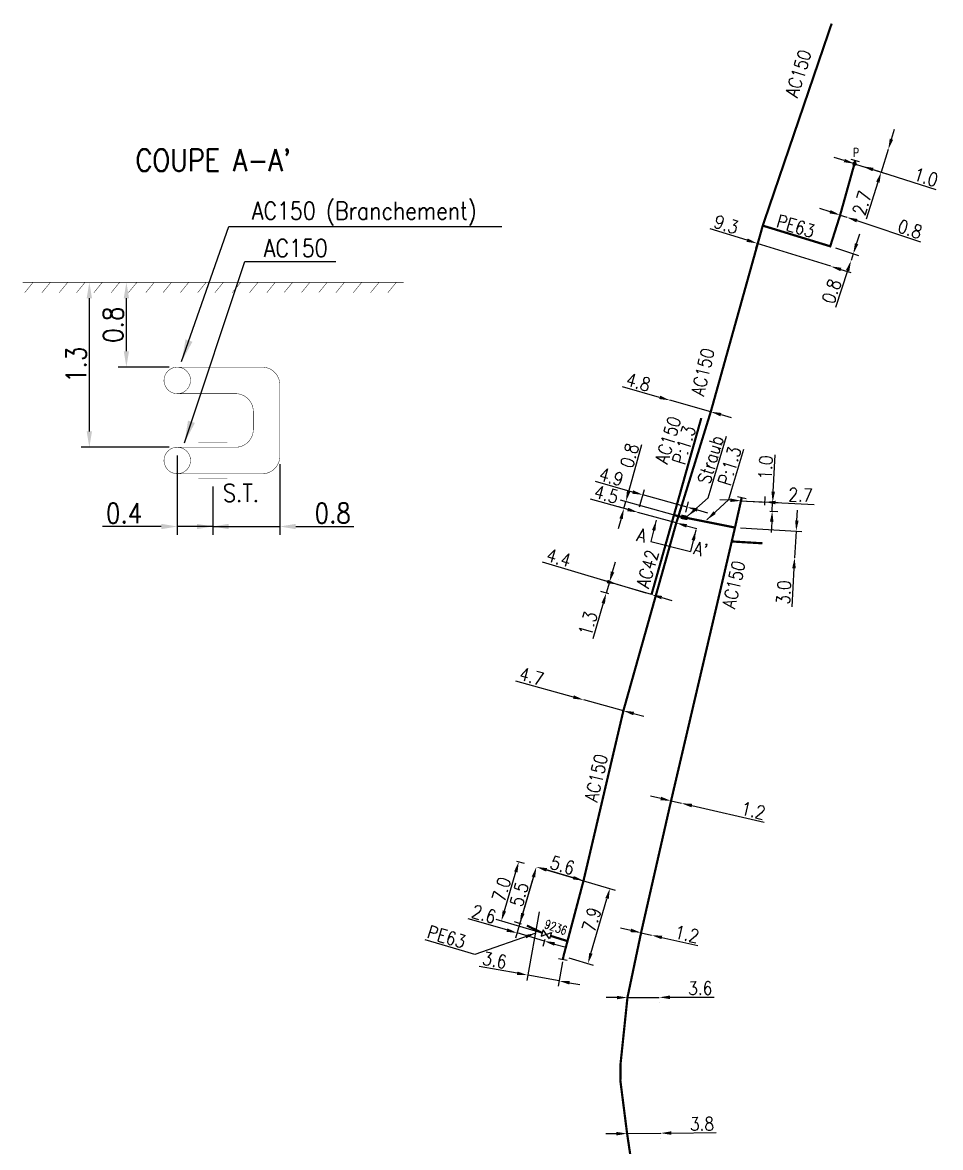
# Model space of a CAD drawing. Header units: millimetres. Extents: x 155997 to 157006, y 121209 to 122008.
# Drawn here: x 156798.6 to 156902.4, y 121872.9 to 122000.1 of the extents above; entities that cross this region are included whole.
import ezdxf
from ezdxf.enums import TextEntityAlignment as Align

# ---------------------------------------------------------------- set-up
doc = ezdxf.new("R2010")
doc.units = ezdxf.units.MM
for name, pattern in [('L_100_AP', [14, 10, -1.5, 1, -1.5]), ('L_100_PE', [14, 10, -1.5, 1, -1.5]), ('L_RAC_AP', [3.5, 2, -1.5])]:
    doc.linetypes.add(name, pattern=pattern)
doc.layers.get('0').update_dxf_attribs({"linetype": 'CONTINUOUS'})
for name, color, linetype in [('L_140', 3, 'CONTINUOUS'), ('L_300', 7, 'CONTINUOUS'), ('L_340', 7, 'CONTINUOUS'), ('L_900', 7, 'CONTINUOUS')]:
    doc.layers.add(name, color=color, linetype=linetype)
doc.layers.add('L_170', color=7, linetype='CONTINUOUS', plot=False)
doc.styles.add('G_ROMANS', font='ROMANS.SHX', dxfattribs={"width": 0.75})
doc.styles.get("Standard").update_dxf_attribs({"font": 'romans.shx', "width": 0.85})
doc.dimstyles.new('RASTER', dxfattribs={"dimtxt": 2, "dimasz": 2, "dimexe": 0.5, "dimexo": 0, "dimgap": 0.1, "dimtad": 0, "dimdec": 1, "dimzin": 0, "dimdsep": 46, "dimtxsty": 'Standard', "dimcen": 0, "dimdle": 1.25, "dimadec": 0, "dimazin": 0, "dimtfac": 0.5, "dimtdec": 1, "dimtmove": 2, "dimatfit": 0, "dimfxl": 0, "dimtvp": 1, "dimtolj": 1, "dimtzin": 0, "dimarcsym": 0})
doc.dimstyles.get("Standard").update_dxf_attribs({"dimtxt": 1.5, "dimasz": 1.2, "dimexe": 0.625, "dimexo": 0.625, "dimgap": 0.25, "dimtad": 1, "dimdec": 1, "dimzin": 0, "dimdsep": 46, "dimtxsty": 'Standard', "dimcen": -0.5, "dimadec": 0, "dimazin": 0, "dimtfac": 1, "dimtdec": 1, "dimtmove": 0, "dimatfit": 3, "dimfxl": 0, "dimtolj": 1, "dimtzin": 0, "dimarcsym": 0})

# ---------------------------------------------------------------- blocks, each defined once
blk = doc.blocks.new('L_340_07')
at = {"color": 0, "linetype": 'Continuous', "const_width": 0.25, "flags": 128}
blk.add_lwpolyline([(0, 0), (0.35, 0)], dxfattribs=at)
at = {"color": 0, "linetype": 'Continuous', "flags": 128}
blk.add_lwpolyline([(0.35, -0.5), (0.35, 0.5)], dxfattribs=at)
at = {"color": 0, "linetype": 'Continuous', "width": 0.75, "flags": 3}
for tag, p in [('DEF_LEG', (0.72, -3.47)), ('DEF_COUP', (0.72, -5.97)), ('DEF_TYPE', (0.72, -8.47))]:
    blk.add_attdef(tag, text='', height=1.2, dxfattribs=at).set_placement(p, align=Align.MIDDLE)
blk = doc.blocks.new('L_300_09')
at = {"color": 0, "linetype": 'Continuous', "flags": 128}
blk.add_lwpolyline([(0.5, -0.38), (-0.5, 0.38), (-0.5, -0.38), (0.5, 0.38), (0.5, -0.38)], dxfattribs=at)
at = {"color": 0, "linetype": 'Continuous', "width": 0.75}
blk.add_attdef('NUM', text='', height=1, dxfattribs=at).set_placement((0, 1.69), align=Align.MIDDLE_CENTER)
at = {"color": 0, "linetype": 'Continuous', "width": 0.75, "flags": 3}
for tag, p in [('DEF_LEG', (0, -5)), ('DEF_COUP', (0, -7.5)), ('DEF_TYPE', (0, -10))]:
    blk.add_attdef(tag, text='', height=1.2, dxfattribs=at).set_placement(p, align=Align.MIDDLE)
blk = doc.blocks.new('L_300_12')
at = {"color": 0, "linetype": 'Continuous', "const_width": 0.248, "flags": 128}
blk.add_lwpolyline([(-0.13, 0, 1), (0.13, 0, 1)], format="xyb", close=True, dxfattribs=at)
at = {"linetype": 'Continuous', "style": 'G_ROMANS', "width": 0.75}
blk.add_attdef('P', text='', height=1, dxfattribs=at).set_placement((0, 1.33), align=Align.MIDDLE_CENTER)
at = {"color": 0, "linetype": 'Continuous', "width": 0.75, "flags": 3}
for tag, p in [('DEF_LEG', (0, -5)), ('DEF_COUP', (0, -7.5)), ('DEF_TYPE', (0, -10))]:
    blk.add_attdef(tag, text='', height=1.2, dxfattribs=at).set_placement(p, align=Align.MIDDLE)
blk = doc.blocks.new('*D337')
at = {"layer": 'L_140', "color": 0, "linetype": 'Continuous', "lineweight": -2, "transparency": 16777216}
for p, q in [((156865.82, 121889.88), (156864.62, 121889.87)), ((156867.02, 121889.88), (156870.62, 121889.9)), ((156867.03, 121889.26), (156867.03, 121889.26)), ((156870.63, 121889.28), (156870.63, 121889.28)), ((156871.82, 121889.91), (156876.84, 121889.94))]:
    blk.add_line(p, q, dxfattribs=at)
at = {"layer": 'L_140', "color": 0, "linetype": 'Continuous', "transparency": 16777216}
for points in [[(156865.82, 121890.08), (156865.82, 121889.68), (156867.02, 121889.88)], [(156871.82, 121890.11), (156871.82, 121889.71), (156870.62, 121889.9)]]:
    blk.add_solid(points, dxfattribs=at)
at = {"layer": 'L_140', "color": 0, "linetype": 'Continuous', "transparency": 16777216, "insert": (156875.25, 121890.93), "char_height": 1.5, "attachment_point": 5, "rotation": 0.3122}
blk.add_mtext('\\A1;3.6', dxfattribs=at)
blk = doc.blocks.new('*D338')
at = {"layer": 'L_140', "color": 0, "linetype": 'Continuous', "lineweight": -2, "transparency": 16777216}
for p, q in [((156867.39, 121897.47), (156866.22, 121897.74)), ((156868.56, 121897.21), (156869.73, 121896.94)), ((156870.9, 121896.68), (156874.99, 121895.75))]:
    blk.add_line(p, q, dxfattribs=at)
at = {"layer": 'L_140', "color": 0, "linetype": 'Continuous', "transparency": 16777216}
for points in [[(156867.44, 121897.67), (156867.35, 121897.28), (156868.56, 121897.21)], [(156870.95, 121896.87), (156870.86, 121896.48), (156869.73, 121896.94)]]:
    blk.add_solid(points, dxfattribs=at)
at = {"layer": 'L_140', "color": 0, "linetype": 'Continuous', "transparency": 16777216, "insert": (156873.75, 121897.06), "char_height": 1.5, "attachment_point": 5, "rotation": 347.2484}
blk.add_mtext('\\A1;1.2', dxfattribs=at)
blk = doc.blocks.new('*D339')
at = {"layer": 'L_140', "color": 0, "linetype": 'Continuous', "lineweight": -2, "transparency": 16777216}
for p, q in [((156870.78, 121912.39), (156869.61, 121912.66)), ((156871.95, 121912.12), (156873.12, 121911.85)), ((156874.29, 121911.58), (156882.48, 121909.71))]:
    blk.add_line(p, q, dxfattribs=at)
at = {"layer": 'L_140', "color": 0, "linetype": 'Continuous', "transparency": 16777216}
for points in [[(156870.83, 121912.58), (156870.74, 121912.19), (156871.95, 121912.12)], [(156874.34, 121911.78), (156874.25, 121911.39), (156873.12, 121911.85)]]:
    blk.add_solid(points, dxfattribs=at)
at = {"layer": 'L_140', "color": 0, "linetype": 'Continuous', "transparency": 16777216, "insert": (156881.24, 121911.02), "char_height": 1.5, "attachment_point": 5, "rotation": 347.0849}
blk.add_mtext('\\A1;1.2', dxfattribs=at)
blk = doc.blocks.new('*D340')
at = {"layer": 'L_340', "color": 0, "linetype": 'Continuous', "lineweight": -2, "transparency": 16777216}
for p, q in [((156883.5, 121947.07), (156883.71, 121951.25)), ((156880.49, 121946.02), (156884.07, 121945.84)), ((156883.13, 121944.88), (156884.02, 121944.84)), ((156883.39, 121944.87), (156883.44, 121945.87)), ((156883.33, 121943.67), (156883.27, 121942.47))]:
    blk.add_line(p, q, dxfattribs=at)
at = {"layer": 'L_340', "color": 0, "linetype": 'Continuous', "transparency": 16777216}
for points in [[(156883.3, 121947.08), (156883.7, 121947.06), (156883.44, 121945.87)], [(156883.13, 121943.68), (156883.53, 121943.66), (156883.39, 121944.87)]]:
    blk.add_solid(points, dxfattribs=at)
at = {"layer": 'L_340', "color": 0, "linetype": 'Continuous', "transparency": 16777216, "insert": (156882.64, 121949.81), "char_height": 1.5, "attachment_point": 5, "rotation": 87.1469}
blk.add_mtext('\\A1;1.0', dxfattribs=at)
blk = doc.blocks.new('*D342')
at = {"layer": 'L_170', "color": 0, "linetype": 'Continuous', "lineweight": -2, "transparency": 16777216}
for p, q in [((156865.33, 121938), (156865.68, 121939.15)), ((156864.9, 121935.52), (156864.02, 121935.78)), ((156869.14, 121935.62), (156864.39, 121937.03)), ((156864.99, 121936.85), (156864.62, 121935.61)), ((156864.28, 121934.46), (156863.09, 121930.44))]:
    blk.add_line(p, q, dxfattribs=at)
at = {"layer": 'L_170', "color": 0, "linetype": 'Continuous', "transparency": 16777216}
for points in [[(156865.14, 121938.06), (156865.53, 121937.95), (156864.99, 121936.85)], [(156864.09, 121934.51), (156864.47, 121934.4), (156864.62, 121935.61)]]:
    blk.add_solid(points, dxfattribs=at)
at = {"layer": 'L_170', "color": 0, "linetype": 'Continuous', "transparency": 16777216, "insert": (156862.55, 121932.16), "char_height": 1.5, "attachment_point": 5, "rotation": 73.4543}
blk.add_mtext('\\A1;1.3', dxfattribs=at)
blk = doc.blocks.new('*D341')
at = {"layer": 'L_140', "color": 0, "linetype": 'Continuous', "lineweight": -2, "transparency": 16777216}
for p, q in [((156867.16, 121947.11), (156868.63, 121952.42)), ((156872.18, 121944.47), (156866.23, 121946.12)), ((156866.62, 121945.18), (156866.84, 121945.96)), ((156867.61, 121944.91), (156866.02, 121945.35)), ((156866.3, 121944.03), (156865.98, 121942.87))]:
    blk.add_line(p, q, dxfattribs=at)
at = {"layer": 'L_140', "color": 0, "linetype": 'Continuous', "transparency": 16777216}
for points in [[(156866.96, 121947.16), (156867.35, 121947.06), (156866.84, 121945.96)], [(156866.11, 121944.08), (156866.49, 121943.97), (156866.62, 121945.18)]]:
    blk.add_solid(points, dxfattribs=at)
at = {"layer": 'L_140', "color": 0, "linetype": 'Continuous', "transparency": 16777216, "insert": (156867.25, 121951.16), "char_height": 1.5, "attachment_point": 5, "rotation": 74.4645}
blk.add_mtext('\\A1;0.8', dxfattribs=at)
blk = doc.blocks.new('*D343')
at = {"layer": 'L_170', "color": 0, "linetype": 'Continuous', "lineweight": -2, "transparency": 16777216}
for p, q in [((156864.72, 121936.93), (156857.41, 121939.11)), ((156866.05, 121937.19), (156866.05, 121937.19)), ((156869.74, 121935.44), (156865.87, 121936.59)), ((156869.92, 121936.04), (156869.92, 121936.04)), ((156870.89, 121935.1), (156872.04, 121934.76))]:
    blk.add_line(p, q, dxfattribs=at)
at = {"layer": 'L_170', "color": 0, "linetype": 'Continuous', "transparency": 16777216}
for points in [[(156864.78, 121937.12), (156864.67, 121936.74), (156865.87, 121936.59)], [(156870.95, 121935.29), (156870.83, 121934.91), (156869.74, 121935.44)]]:
    blk.add_solid(points, dxfattribs=at)
at = {"layer": 'L_170', "color": 0, "linetype": 'Continuous', "transparency": 16777216, "insert": (156859.24, 121939.6), "char_height": 1.5, "attachment_point": 5, "rotation": 343.4543}
blk.add_mtext('\\A1;4.4', dxfattribs=at)
blk = doc.blocks.new('*D344')
at = {"layer": 'L_140', "color": 0, "linetype": 'Continuous', "lineweight": -2, "transparency": 16777216}
for p, q in [((156867.05, 121945.06), (156862.84, 121946.24)), ((156872.54, 121943.54), (156868.21, 121944.74)), ((156873.7, 121943.22), (156874.86, 121942.9))]:
    blk.add_line(p, q, dxfattribs=at)
at = {"layer": 'L_140', "color": 0, "linetype": 'Continuous', "transparency": 16777216}
for points in [[(156867.11, 121945.26), (156867, 121944.87), (156868.21, 121944.74)], [(156873.75, 121943.41), (156873.65, 121943.02), (156872.54, 121943.54)]]:
    blk.add_solid(points, dxfattribs=at)
at = {"layer": 'L_140', "color": 0, "linetype": 'Continuous', "transparency": 16777216, "insert": (156864.64, 121946.77), "char_height": 1.5, "attachment_point": 5, "rotation": 344.4645}
blk.add_mtext('\\A1;4.5', dxfattribs=at)
blk = doc.blocks.new('*D345')
at = {"layer": 'L_140', "color": 0, "linetype": 'Continuous', "lineweight": -2, "transparency": 16777216}
for p, q in [((156870.66, 121957.74), (156866.46, 121958.92)), ((156876.44, 121956.11), (156871.82, 121957.41)), ((156877.6, 121955.79), (156878.75, 121955.46))]:
    blk.add_line(p, q, dxfattribs=at)
at = {"layer": 'L_140', "color": 0, "linetype": 'Continuous', "transparency": 16777216}
for points in [[(156870.72, 121957.93), (156870.61, 121957.55), (156871.82, 121957.41)], [(156877.65, 121955.98), (156877.54, 121955.6), (156876.44, 121956.11)]]:
    blk.add_solid(points, dxfattribs=at)
at = {"layer": 'L_140', "color": 0, "linetype": 'Continuous', "transparency": 16777216, "insert": (156868.25, 121959.46), "char_height": 1.5, "attachment_point": 5, "rotation": 344.2962}
blk.add_mtext('\\A1;4.8', dxfattribs=at)
blk = doc.blocks.new('*D346')
at = {"layer": 'L_140', "color": 0, "linetype": 'Continuous', "lineweight": -2, "transparency": 16777216}
for p, q in [((156860.91, 121923.86), (156854.38, 121925.65)), ((156866.56, 121922.31), (156862.07, 121923.54)), ((156867.71, 121922), (156868.87, 121921.68))]:
    blk.add_line(p, q, dxfattribs=at)
at = {"layer": 'L_140', "color": 0, "linetype": 'Continuous', "transparency": 16777216}
for points in [[(156860.97, 121924.05), (156860.86, 121923.67), (156862.07, 121923.54)], [(156867.77, 121922.19), (156867.66, 121921.8), (156866.56, 121922.31)]]:
    blk.add_solid(points, dxfattribs=at)
at = {"layer": 'L_140', "color": 0, "linetype": 'Continuous', "transparency": 16777216, "insert": (156856.17, 121926.19), "char_height": 1.5, "attachment_point": 5, "rotation": 344.6821}
blk.add_mtext('\\A1;4.7', dxfattribs=at)
blk = doc.blocks.new('*D347')
at = {"layer": 'L_140', "color": 0, "linetype": 'Continuous', "lineweight": -2, "transparency": 16777216}
blk.add_line((156860.9, 121903.43), (156857.88, 121904.32), dxfattribs=at)
at = {"layer": 'L_140', "color": 0, "linetype": 'Continuous', "transparency": 16777216}
for points in [[(156857.93, 121904.51), (156857.82, 121904.12), (156856.73, 121904.65)], [(156860.96, 121903.62), (156860.84, 121903.24), (156862.05, 121903.09)]]:
    blk.add_solid(points, dxfattribs=at)
at = {"layer": 'L_140', "color": 0, "linetype": 'Continuous', "transparency": 16777216, "insert": (156859.67, 121904.83), "char_height": 1.5, "attachment_point": 5, "rotation": 343.6624}
blk.add_mtext('\\A1;5.6', dxfattribs=at)
blk = doc.blocks.new('*D349')
at = {"layer": 'L_300', "color": 0, "linetype": 'Continuous', "lineweight": -2, "transparency": 16777216}
for p, q in [((156854.48, 121905.31), (156855.33, 121905.06)), ((156853.1, 121899.67), (156854.39, 121904.09)), ((156857.25, 121897.2), (156852.16, 121898.7))]:
    blk.add_line(p, q, dxfattribs=at)
at = {"layer": 'L_300', "color": 0, "linetype": 'Continuous', "transparency": 16777216}
for points in [[(156854.2, 121904.14), (156854.59, 121904.03), (156854.73, 121905.24)], [(156852.91, 121899.73), (156853.29, 121899.61), (156852.76, 121898.52)]]:
    blk.add_solid(points, dxfattribs=at)
at = {"layer": 'L_300', "color": 0, "linetype": 'Continuous', "transparency": 16777216, "insert": (156852.78, 121902.12), "char_height": 1.5, "attachment_point": 5, "rotation": 73.6624}
blk.add_mtext('\\A1;7.0', dxfattribs=at)
blk = doc.blocks.new('*D348')
at = {"layer": 'L_300', "color": 0, "linetype": 'Continuous', "lineweight": -2, "transparency": 16777216}
for p, q in [((156856.55, 121904.05), (156854.36, 121896.58)), ((156853.38, 121897.52), (156848.99, 121898.8)), ((156857.63, 121896.27), (156854.53, 121897.18)), ((156857.68, 121896.43), (156857.45, 121895.67)), ((156858.78, 121895.93), (156859.93, 121895.6))]:
    blk.add_line(p, q, dxfattribs=at)
at = {"layer": 'L_300', "color": 0, "linetype": 'Continuous', "transparency": 16777216}
for points in [[(156853.44, 121897.71), (156853.33, 121897.32), (156854.53, 121897.18)], [(156858.84, 121896.13), (156858.72, 121895.74), (156857.63, 121896.27)]]:
    blk.add_solid(points, dxfattribs=at)
at = {"layer": 'L_300', "color": 0, "linetype": 'Continuous', "transparency": 16777216, "insert": (156850.8, 121899.32), "char_height": 1.5, "attachment_point": 5, "rotation": 343.6624}
blk.add_mtext('\\A1;2.6', dxfattribs=at)
blk = doc.blocks.new('*D350')
at = {"layer": 'L_140', "color": 0, "linetype": 'Continuous', "lineweight": -2, "transparency": 16777216}
for p, q in [((156855.19, 121899.4), (156856.39, 121903.5)), ((156855.05, 121898.19), (156854.25, 121898.43))]:
    blk.add_line(p, q, dxfattribs=at)
at = {"layer": 'L_140', "color": 0, "linetype": 'Continuous', "transparency": 16777216}
for points in [[(156856.2, 121903.56), (156856.58, 121903.45), (156856.72, 121904.65)], [(156854.99, 121899.46), (156855.38, 121899.34), (156854.85, 121898.25)]]:
    blk.add_solid(points, dxfattribs=at)
at = {"layer": 'L_140', "color": 0, "linetype": 'Continuous', "transparency": 16777216, "insert": (156854.77, 121901.55), "char_height": 1.5, "attachment_point": 5, "rotation": 73.6624}
blk.add_mtext('\\A1;5.5', dxfattribs=at)
blk = doc.blocks.new('*D351')
at = {"layer": 'L_340', "color": 0, "linetype": 'Continuous', "lineweight": -2, "transparency": 16777216}
for p, q in [((156857.32, 121904.48), (156865.64, 121902.04)), ((156862.89, 121894.88), (156864.7, 121901.06)), ((156860.38, 121894.37), (156863.15, 121893.55))]:
    blk.add_line(p, q, dxfattribs=at)
at = {"layer": 'L_340', "color": 0, "linetype": 'Continuous', "transparency": 16777216}
for points in [[(156864.51, 121901.12), (156864.9, 121901.01), (156865.04, 121902.22)], [(156862.7, 121894.94), (156863.08, 121894.82), (156862.55, 121893.73)]]:
    blk.add_solid(points, dxfattribs=at)
at = {"layer": 'L_340', "color": 0, "linetype": 'Continuous', "transparency": 16777216, "insert": (156862.97, 121898.7), "char_height": 1.5, "attachment_point": 5, "rotation": 73.6624}
blk.add_mtext('\\A1;7.9', dxfattribs=at)
blk = doc.blocks.new('*D352')
at = {"layer": 'L_140', "color": 0, "linetype": 'Continuous', "lineweight": -2, "transparency": 16777216}
for p, q in [((156892.93, 121975.1), (156893.31, 121976.24)), ((156890.55, 121974.63), (156893.14, 121973.77)), ((156892.55, 121973.96), (156892.3, 121973.2)), ((156891.92, 121972.06), (156890.54, 121967.92))]:
    blk.add_line(p, q, dxfattribs=at)
at = {"layer": 'L_140', "color": 0, "linetype": 'Continuous', "transparency": 16777216}
for points in [[(156892.74, 121975.16), (156893.12, 121975.04), (156892.55, 121973.96)], [(156891.73, 121972.13), (156892.11, 121972), (156892.3, 121973.2)]]:
    blk.add_solid(points, dxfattribs=at)
at = {"layer": 'L_140', "color": 0, "linetype": 'Continuous', "transparency": 16777216, "insert": (156890.09, 121969.74), "char_height": 1.5, "attachment_point": 5, "rotation": 71.6347}
blk.add_mtext('\\A1;0.8', dxfattribs=at)
blk = doc.blocks.new('*D354')
at = {"layer": 'L_340', "color": 0, "linetype": 'Continuous', "lineweight": -2, "transparency": 16777216}
for p, q in [((156896.87, 121986.93), (156897.23, 121988.07)), ((156896.51, 121985.78), (156895.7, 121983.21)), ((156893.28, 121983.97), (156896.3, 121983.02)), ((156895.34, 121982.07), (156894.03, 121977.89))]:
    blk.add_line(p, q, dxfattribs=at)
at = {"layer": 'L_340', "color": 0, "linetype": 'Continuous', "transparency": 16777216}
for points in [[(156896.68, 121986.99), (156897.06, 121986.87), (156896.51, 121985.78)], [(156895.15, 121982.13), (156895.53, 121982.01), (156895.7, 121983.21)]]:
    blk.add_solid(points, dxfattribs=at)
at = {"layer": 'L_340', "color": 0, "linetype": 'Continuous', "transparency": 16777216, "insert": (156893.55, 121979.71), "char_height": 1.5, "attachment_point": 5, "rotation": 72.5293}
blk.add_mtext('\\A1;2.7', dxfattribs=at)
blk = doc.blocks.new('*D353')
at = {"layer": 'L_140', "color": 0, "linetype": 'Continuous', "lineweight": -2, "transparency": 16777216}
for p, q in [((156889.93, 121978.73), (156888.79, 121979.11)), ((156891.07, 121978.35), (156891.83, 121978.1)), ((156892.96, 121977.72), (156900.16, 121975.31))]:
    blk.add_line(p, q, dxfattribs=at)
at = {"layer": 'L_140', "color": 0, "linetype": 'Continuous', "transparency": 16777216}
for points in [[(156889.99, 121978.92), (156889.87, 121978.54), (156891.07, 121978.35)], [(156893.03, 121977.91), (156892.9, 121977.53), (156891.83, 121978.1)]]:
    blk.add_solid(points, dxfattribs=at)
at = {"layer": 'L_140', "color": 0, "linetype": 'Continuous', "transparency": 16777216, "insert": (156898.97, 121976.76), "char_height": 1.5, "attachment_point": 5, "rotation": 341.5239}
blk.add_mtext('\\A1;0.8', dxfattribs=at)
blk = doc.blocks.new('*D355')
at = {"layer": 'L_340', "color": 0, "linetype": 'Continuous', "lineweight": -2, "transparency": 16777216}
for p, q in [((156891.54, 121984.52), (156890.4, 121984.88)), ((156892.69, 121984.16), (156893.64, 121983.86)), ((156894.79, 121983.5), (156901.89, 121981.25))]:
    blk.add_line(p, q, dxfattribs=at)
at = {"layer": 'L_340', "color": 0, "linetype": 'Continuous', "transparency": 16777216}
for points in [[(156891.6, 121984.71), (156891.48, 121984.33), (156892.69, 121984.16)], [(156894.85, 121983.69), (156894.72, 121983.31), (156893.64, 121983.86)]]:
    blk.add_solid(points, dxfattribs=at)
at = {"layer": 'L_340', "color": 0, "linetype": 'Continuous', "transparency": 16777216, "insert": (156900.77, 121982.65), "char_height": 1.5, "attachment_point": 5, "rotation": 342.4469}
blk.add_mtext('\\A1;1.0', dxfattribs=at)
blk = doc.blocks.new('*D937')
at = {"layer": 'L_140', "color": 0, "linetype": 'Continuous', "lineweight": -2, "transparency": 16777216}
for p, q in [((156886.17, 121943.81), (156886.25, 121945)), ((156879.8, 121942.98), (156886.73, 121942.57)), ((156886.1, 121942.61), (156885.92, 121939.61)), ((156885.85, 121938.42), (156885.59, 121934.05))]:
    blk.add_line(p, q, dxfattribs=at)
at = {"layer": 'L_140', "color": 0, "linetype": 'Continuous', "transparency": 16777216}
for points in [[(156885.98, 121943.82), (156886.37, 121943.79), (156886.1, 121942.61)], [(156885.65, 121938.43), (156886.05, 121938.4), (156885.92, 121939.61)]]:
    blk.add_solid(points, dxfattribs=at)
at = {"layer": 'L_140', "color": 0, "linetype": 'Continuous', "transparency": 16777216, "insert": (156884.69, 121935.69), "char_height": 1.5, "attachment_point": 5, "rotation": 86.5813}
blk.add_mtext('\\A1;3.0', dxfattribs=at)
blk = doc.blocks.new('L_340_02')
at = {"color": 0, "linetype": 'Continuous'}
blk.add_solid([(-0.75, 0.25), (0.75, 0.25), (-0.75, -0.25), (0.75, -0.25)], dxfattribs=at)
at = {"color": 0, "linetype": 'Continuous', "width": 0.75, "flags": 3}
for tag, p in [('DEF_LEG', (0, -4.75)), ('DEF_TYPE', (0, -6.75))]:
    blk.add_attdef(tag, text='', height=1.2, dxfattribs=at).set_placement(p, align=Align.MIDDLE)
blk = doc.blocks.new('*D974')
at = {"layer": 'L_140', "color": 0, "linetype": 'Continuous', "lineweight": -2, "transparency": 16777216}
for p, q in [((156928.25, 121936.84), (156928.25, 121942.83)), ((156933.07, 121935.04), (156927.31, 121935.04))]:
    blk.add_line(p, q, dxfattribs=at)
at = {"layer": 'L_140', "color": 0, "linetype": 'Continuous', "transparency": 16777216}
for points in [[(156927.95, 121942.83), (156928.55, 121942.83), (156928.25, 121944.63)], [(156927.95, 121936.84), (156928.55, 121936.84), (156928.25, 121935.04)]]:
    blk.add_solid(points, dxfattribs=at)
at = {"layer": 'L_140', "color": 0, "linetype": 'Continuous', "transparency": 16777216, "insert": (156926.75, 121939.83), "char_height": 2.25, "attachment_point": 5, "rotation": 90}
blk.add_mtext('\\A1;0.8', dxfattribs=at)
blk = doc.blocks.new('*D975')
at = {"layer": 'L_140', "color": 0, "linetype": 'Continuous', "lineweight": -2, "transparency": 16777216}
for p, q in [((156924.06, 121927.78), (156924.06, 121942.83)), ((156933.07, 121925.98), (156923.12, 121925.98))]:
    blk.add_line(p, q, dxfattribs=at)
at = {"layer": 'L_140', "color": 0, "linetype": 'Continuous', "transparency": 16777216}
for points in [[(156923.76, 121942.83), (156924.36, 121942.83), (156924.06, 121944.63)], [(156923.76, 121927.78), (156924.36, 121927.78), (156924.06, 121925.98)]]:
    blk.add_solid(points, dxfattribs=at)
at = {"layer": 'L_140', "color": 0, "linetype": 'Continuous', "transparency": 16777216, "insert": (156922.56, 121935.31), "char_height": 2.25, "attachment_point": 5, "rotation": 90}
blk.add_mtext('\\A1;1.3', dxfattribs=at)
blk = doc.blocks.new('*D976')
at = {"layer": 'L_140', "color": 0, "linetype": 'Continuous', "lineweight": -2, "transparency": 16777216}
for p, q in [((156934, 121925.05), (156934, 121916.08)), ((156938.02, 121921.55), (156938.02, 121916.08)), ((156932.2, 121917.02), (156925.56, 121917.02)), ((156938.02, 121917.02), (156934, 121917.02)), ((156939.82, 121917.02), (156941.62, 121917.02))]:
    blk.add_line(p, q, dxfattribs=at)
at = {"layer": 'L_140', "color": 0, "linetype": 'Continuous', "transparency": 16777216}
for points in [[(156932.2, 121917.32), (156932.2, 121916.72), (156934, 121917.02)], [(156939.82, 121917.32), (156939.82, 121916.72), (156938.02, 121917.02)]]:
    blk.add_solid(points, dxfattribs=at)
at = {"layer": 'L_140', "color": 0, "linetype": 'Continuous', "transparency": 16777216, "insert": (156927.98, 121918.52), "char_height": 2.25, "attachment_point": 5}
blk.add_mtext('\\A1;0.4', dxfattribs=at)
blk = doc.blocks.new('*D977')
at = {"layer": 'L_140', "color": 0, "linetype": 'Continuous', "lineweight": -2, "transparency": 16777216}
for p, q in [((156945.6, 121924.05), (156945.6, 121916.08)), ((156938.02, 121921.55), (156938.02, 121916.08)), ((156936.22, 121917.02), (156934.42, 121917.02)), ((156938.02, 121917.02), (156945.6, 121917.02)), ((156947.4, 121917.02), (156953.96, 121917.02))]:
    blk.add_line(p, q, dxfattribs=at)
at = {"layer": 'L_140', "color": 0, "linetype": 'Continuous', "transparency": 16777216}
for points in [[(156936.22, 121917.32), (156936.22, 121916.72), (156938.02, 121917.02)], [(156947.4, 121917.32), (156947.4, 121916.72), (156945.6, 121917.02)]]:
    blk.add_solid(points, dxfattribs=at)
at = {"layer": 'L_140', "color": 0, "linetype": 'Continuous', "transparency": 16777216, "insert": (156951.58, 121918.52), "char_height": 2.25, "attachment_point": 5}
blk.add_mtext('\\A1;0.8', dxfattribs=at)
blk = doc.blocks.new('*D939')
at = {"layer": 'L_140', "color": 0, "linetype": 'Continuous', "lineweight": -2, "transparency": 16777216}
for p, q in [((156880.55, 121975.51), (156876.37, 121976.81)), ((156882.13, 121976.56), (156881.51, 121974.56)), ((156890, 121972.56), (156881.69, 121975.15)), ((156891.15, 121972.2), (156892.29, 121971.85))]:
    blk.add_line(p, q, dxfattribs=at)
at = {"layer": 'L_140', "color": 0, "linetype": 'Continuous', "transparency": 16777216}
for points in [[(156880.61, 121975.7), (156880.49, 121975.32), (156881.69, 121975.15)], [(156891.21, 121972.39), (156891.09, 121972.01), (156890, 121972.56)]]:
    blk.add_solid(points, dxfattribs=at)
at = {"layer": 'L_140', "color": 0, "linetype": 'Continuous', "transparency": 16777216, "insert": (156878.19, 121977.29), "char_height": 1.5, "attachment_point": 5, "rotation": 342.6755}
blk.add_mtext('\\A1;9.3', dxfattribs=at)
blk = doc.blocks.new('*D940')
at = {"layer": 'L_340', "color": 0, "linetype": 'Continuous', "lineweight": -2, "transparency": 16777216}
for p, q in [((156878.66, 121946.11), (156877.47, 121946.17)), ((156879.86, 121946.05), (156882.56, 121945.91)), ((156882.54, 121945.54), (156882.59, 121946.54)), ((156883.76, 121945.85), (156888.12, 121945.64))]:
    blk.add_line(p, q, dxfattribs=at)
at = {"layer": 'L_340', "color": 0, "linetype": 'Continuous', "transparency": 16777216}
for points in [[(156878.67, 121946.31), (156878.65, 121945.91), (156879.86, 121946.05)], [(156883.77, 121946.05), (156883.75, 121945.65), (156882.56, 121945.91)]]:
    blk.add_solid(points, dxfattribs=at)
at = {"layer": 'L_340', "color": 0, "linetype": 'Continuous', "transparency": 16777216, "insert": (156886.59, 121946.71), "char_height": 1.5, "attachment_point": 5, "rotation": 357.1469}
blk.add_mtext('\\A1;2.7', dxfattribs=at)
blk = doc.blocks.new('*D941')
at = {"layer": 'L_340', "color": 0, "linetype": 'Continuous', "lineweight": -2, "transparency": 16777216}
for p, q in [((156867.6, 121947.04), (156863.42, 121948.21)), ((156868.38, 121945.35), (156868.93, 121947.33)), ((156873.77, 121945.33), (156868.76, 121946.72)), ((156873.61, 121944.77), (156873.94, 121945.93)), ((156874.93, 121945.01), (156876.08, 121944.69))]:
    blk.add_line(p, q, dxfattribs=at)
at = {"layer": 'L_340', "color": 0, "linetype": 'Continuous', "transparency": 16777216}
for points in [[(156867.66, 121947.24), (156867.55, 121946.85), (156868.76, 121946.72)], [(156874.98, 121945.2), (156874.87, 121944.82), (156873.77, 121945.33)]]:
    blk.add_solid(points, dxfattribs=at)
at = {"layer": 'L_340', "color": 0, "linetype": 'Continuous', "transparency": 16777216, "insert": (156865.19, 121948.75), "char_height": 1.5, "attachment_point": 5, "rotation": 344.4645}
blk.add_mtext('\\A1;4.9', dxfattribs=at)
blk = doc.blocks.new('*D942')
at = {"layer": 'L_140', "color": 0, "linetype": 'Continuous', "lineweight": -2, "transparency": 16777216}
for p, q in [((156865.78, 121874.49), (156864.58, 121874.48)), ((156866.98, 121874.5), (156870.78, 121874.55)), ((156866.99, 121873.88), (156866.99, 121873.88)), ((156870.79, 121873.92), (156870.79, 121873.92)), ((156871.98, 121874.56), (156877.05, 121874.62))]:
    blk.add_line(p, q, dxfattribs=at)
at = {"layer": 'L_140', "color": 0, "linetype": 'Continuous', "transparency": 16777216}
for points in [[(156871.98, 121874.76), (156871.98, 121874.36), (156870.78, 121874.55)], [(156865.78, 121874.69), (156865.78, 121874.29), (156866.98, 121874.5)]]:
    blk.add_solid(points, dxfattribs=at)
at = {"layer": 'L_140', "color": 0, "linetype": 'Continuous', "transparency": 16777216, "insert": (156875.45, 121875.6), "char_height": 1.5, "attachment_point": 5, "rotation": 0.6649}
blk.add_mtext('\\A1;3.8', dxfattribs=at)
blk = doc.blocks.new('*D947')
at = {"layer": 'L_340', "color": 0, "linetype": 'Continuous', "lineweight": -2, "transparency": 16777216}
for p, q in [((156857.03, 121899.56), (156855.63, 121891.8)), ((156859.67, 121893.93), (156859.17, 121891.16)), ((156854.56, 121892.63), (156850.26, 121893.4)), ((156859.28, 121891.77), (156855.74, 121892.41)), ((156860.46, 121891.56), (156861.65, 121891.35))]:
    blk.add_line(p, q, dxfattribs=at)
at = {"layer": 'L_340', "color": 0, "linetype": 'Continuous', "transparency": 16777216}
for points in [[(156854.6, 121892.82), (156854.52, 121892.43), (156855.74, 121892.41)], [(156860.5, 121891.76), (156860.43, 121891.36), (156859.28, 121891.77)]]:
    blk.add_solid(points, dxfattribs=at)
at = {"layer": 'L_340', "color": 0, "linetype": 'Continuous', "transparency": 16777216, "insert": (156852, 121894.11), "char_height": 1.5, "attachment_point": 5, "rotation": 349.7695}
blk.add_mtext('\\A1;3.6', dxfattribs=at)
blk = doc.blocks.new("coupe a-a'")
at = {"layer": 'L_140', "ltscale": 0.05, "const_width": 0.05, "flags": 128}
for points in [[(156934, 121932.04), (156934.28, 121932.06), (156934.56, 121932.14), (156934.76, 121932.24), (156934.93, 121932.36), (156935.02, 121932.44), (156935.18, 121932.61), (156935.33, 121932.83), (156935.44, 121933.11), (156935.5, 121933.39), (156935.5, 121933.54), (156935.48, 121933.82), (156935.45, 121933.95), (156935.36, 121934.18), (156935.23, 121934.4), (156935.02, 121934.64), (156934.77, 121934.83), (156934.56, 121934.93), (156934.42, 121934.98), (156934.2, 121935.02), (156934, 121935.04), (156933.8, 121935.02), (156933.59, 121934.98), (156933.45, 121934.93), (156933.24, 121934.83), (156932.99, 121934.64), (156932.78, 121934.4), (156932.65, 121934.18), (156932.56, 121933.95), (156932.53, 121933.82), (156932.5, 121933.54), (156932.51, 121933.39), (156932.57, 121933.11), (156932.68, 121932.83), (156932.83, 121932.61), (156932.98, 121932.44), (156933.08, 121932.36), (156933.24, 121932.24), (156933.45, 121932.14), (156933.73, 121932.06)], [(156934, 121922.98), (156934.28, 121923.01), (156934.56, 121923.09), (156934.76, 121923.19), (156934.93, 121923.31), (156935.02, 121923.38), (156935.18, 121923.55), (156935.33, 121923.78), (156935.44, 121924.06), (156935.5, 121924.33), (156935.5, 121924.48), (156935.48, 121924.77), (156935.45, 121924.89), (156935.36, 121925.13), (156935.23, 121925.35), (156935.02, 121925.59), (156934.77, 121925.78), (156934.56, 121925.88), (156934.42, 121925.92), (156934.2, 121925.97), (156934, 121925.98), (156933.8, 121925.97), (156933.59, 121925.92), (156933.45, 121925.88), (156933.24, 121925.78), (156932.99, 121925.59), (156932.78, 121925.35), (156932.65, 121925.13), (156932.56, 121924.89), (156932.53, 121924.77), (156932.5, 121924.48), (156932.51, 121924.33), (156932.57, 121924.06), (156932.68, 121923.78), (156932.83, 121923.55), (156932.98, 121923.38), (156933.08, 121923.31), (156933.24, 121923.19), (156933.45, 121923.09), (156933.73, 121923.01)]]:
    blk.add_lwpolyline(points, close=True, dxfattribs=at)
for points in [[(156934, 121935.04), (156943.6, 121935.04, -0.414214), (156945.6, 121933.04), (156945.6, 121924.98, -0.414214), (156943.6, 121922.98), (156934, 121922.98)], [(156934, 121932.04), (156940.6, 121932.04, -0.414214), (156942.6, 121930.04), (156942.6, 121927.98, -0.414214), (156940.6, 121925.98), (156934, 121925.98)]]:
    blk.add_lwpolyline(points, format="xyb", dxfattribs=at)
at = {"layer": 'L_340', "const_width": 0.05, "flags": 128}
for points in [[(156936.38, 121926.48), (156939.66, 121926.48)], [(156939.66, 121922.48), (156936.38, 121922.48)]]:
    blk.add_lwpolyline(points, dxfattribs=at)
at = {"layer": 'L_900', "color": 7, "linetype": 'Continuous', "const_width": 0.05, "flags": 128}
for points in [[(156916.52, 121944.63), (156959.62, 121944.63)], [(156917.71, 121944.63), (156916.75, 121943.46)], [(156919.67, 121944.63), (156918.7, 121943.46)], [(156921.62, 121944.63), (156920.66, 121943.46)], [(156923.58, 121944.63), (156922.62, 121943.46)], [(156925.53, 121944.63), (156924.57, 121943.46)], [(156927.49, 121944.63), (156926.53, 121943.46)], [(156929.45, 121944.63), (156928.48, 121943.46)], [(156931.4, 121944.63), (156930.44, 121943.46)], [(156933.36, 121944.63), (156932.39, 121943.46)], [(156935.31, 121944.63), (156934.35, 121943.46)], [(156937.27, 121944.63), (156936.31, 121943.46)], [(156939.22, 121944.63), (156938.26, 121943.46)], [(156941.18, 121944.63), (156940.22, 121943.46)], [(156943.14, 121944.63), (156942.17, 121943.46)], [(156945.09, 121944.63), (156944.13, 121943.46)], [(156947.05, 121944.63), (156946.08, 121943.46)], [(156949, 121944.63), (156948.04, 121943.46)], [(156950.96, 121944.63), (156950, 121943.46)], [(156952.91, 121944.63), (156951.95, 121943.46)], [(156954.87, 121944.63), (156953.91, 121943.46)], [(156956.83, 121944.63), (156955.86, 121943.46)], [(156958.78, 121944.63), (156957.82, 121943.46)]]:
    blk.add_lwpolyline(points, dxfattribs=at)
at = {"layer": 'L_140', "linetype": 'Continuous', "char_height": 2, "attachment_point": 7}
for s, insert in [('\\A1;AC150 (Branchement)', (156942.45, 121951.05)), ('\\A1;AC150', (156943.79, 121947.5))]:
    blk.add_mtext(s, dxfattribs=dict(at, insert=insert))
at = {"layer": 'L_340', "linetype": 'Continuous', "width": 0.85}
blk.add_text('S.T.', height=2, dxfattribs=at).set_placement((156939.18, 121919.81))
at = {"layer": 'L_900', "color": 7, "linetype": 'Continuous', "width": 0.85}
blk.add_text("COUPE A-A'", height=2.5, dxfattribs=at).set_placement((156938.07, 121958.44), align=Align.MIDDLE_CENTER)
at = {"layer": 'L_140', "linetype": 'Continuous'}
for base, p1, p2, angle, text, picture, middle in [((156924.06, 121944.63), (156934, 121925.98), (156924.06, 121944.63), 270, '1.3', '*D975', (156924.06, 121935.31)), ((156928.25, 121944.63), (156934, 121935.04), (156928.25, 121944.63), 270, '0.8', '*D974', (156928.25, 121939.83)), ((156945.6, 121917.02), (156938.02, 121922.48), (156945.6, 121924.98), 180, '0.8', '*D977', (156951.58, 121917.02))]:
    dim = blk.add_linear_dim(base=base, p1=p1, p2=p2, angle=angle, text=text, dimstyle='Standard', override={"dimscale": 1.5, "dimatfit": 0}, dxfattribs=at)
    dim.commit()
    dim.dimension.update_dxf_attribs({"geometry": picture, "text_midpoint": middle, "dimtype": 160})
dim = blk.add_linear_dim(base=(156934, 121917.02), p1=(156938.02, 121922.48), p2=(156934, 121925.98), text='0.4', dimstyle='Standard', override={"dimscale": 1.5, "dimatfit": 0}, dxfattribs=at)
dim.commit()
dim.dimension.update_dxf_attribs({"geometry": '*D976', "text_midpoint": (156927.98, 121917.02), "dimtype": 160})
at = {"layer": 'L_140', "linetype": 'Continuous', "annotation_type": 0, "has_hookline": 1, "hookline_direction": 0}
for points, text_width in [([(156934.5, 121935.68), (156939.85, 121950.95), (156942.35, 121950.95)], 28.25), ([(156934.82, 121926.49), (156941.64, 121946.98), (156944.14, 121946.98)], 7.69)]:
    blk.add_leader(points, dimstyle='RASTER', override={"dimasz": 2.5, "dimtad": 1}, dxfattribs=dict(at, text_width=text_width))

msp = doc.modelspace()

# ---------------------------------------------------------------- linework, layer by layer
at = {"layer": 'L_140', "linetype": 'L_100_AP', "ltscale": 0.5, "const_width": 0.25, "flags": 128}
for points in [[(156859.78, 121894.54), (156860.24, 121896.26), (156862.05, 121903.09), (156862.05, 121903.09), (156866.56, 121922.31), (156872.54, 121943.54), (156872.78, 121944.3), (156876.44, 121956.11), (156882.32, 121977.16), (156890.11, 122000)], [(156894.4, 121695.01), (156894.27, 121695.8), (156892.44, 121707.15), (156891.05, 121717.24), (156887.72, 121730.98), (156882.21, 121759.96), (156882.53, 121762.51), (156878.05, 121793.54), (156877.42, 121799.78), (156873.87, 121825.85), (156871.55, 121840.3), (156870.31, 121852.26), (156868.48, 121864.45), (156866.98, 121874.5), (156866.98, 121874.5), (156866.22, 121880.47), (156866.24, 121882.4), (156867.02, 121889.88), (156868.56, 121897.21), (156871.95, 121912.12), (156871.95, 121912.12), (156871.95, 121912.12), (156879.18, 121943.02), (156879.86, 121946.05)], [(156872.78, 121944.3), (156872.78, 121944.3), (156879.18, 121943.02)], [(156858.32, 121896.86), (156860.24, 121896.26)]]:
    msp.add_lwpolyline(points, dxfattribs=at)
at = {"layer": 'L_140', "linetype": 'L_100_PE', "ltscale": 0.5, "const_width": 0.25, "flags": 128}
for points in [[(156892.69, 121984.16), (156891.07, 121978.35), (156889.95, 121974.82), (156882.32, 121977.16)], [(156855.65, 121898.02), (156857.38, 121897.19)]]:
    msp.add_lwpolyline(points, dxfattribs=at)
at = {"layer": 'L_170', "linetype": 'L_RAC_AP', "ltscale": 0.5, "const_width": 0.25, "flags": 128}
for points in [[(156871.61, 121942.07), (156872.28, 121944.44), (156875.37, 121955.4)], [(156872.78, 121944.3), (156872.28, 121944.44)], [(156869.74, 121935.44), (156871.61, 121942.07)], [(156878.81, 121941.45), (156882.29, 121941.24)]]:
    msp.add_lwpolyline(points, dxfattribs=at)
at = {"layer": 'L_900', "color": 7, "linetype": 'Continuous', "ltscale": 0.5, "flags": 128}
msp.add_lwpolyline([(156869.68, 121941.45), (156874.16, 121940.33)], dxfattribs=at)

# ---------------------------------------------------------------- block references
at = {"layer": 'L_300'}
ref = msp.add_blockref('L_300_12', (156892.69, 121984.16), dxfattribs=dict(at, rotation=74.4092045372315))
ref.add_attrib('P', 'P', dxfattribs={"layer": '0', "linetype": 'Continuous', "height": 1, "style": 'G_ROMANS', "width": 0.75}).set_placement((156892.88, 121985.43), align=Align.MIDDLE_CENTER)
ref = msp.add_blockref('L_300_09', (156857.85, 121897.03), dxfattribs=dict(at, rotation=340.7795395612616))
ref.add_attrib('NUM', '9236', dxfattribs={"layer": '0', "color": 0, "linetype": 'Continuous', "height": 1, "rotation": 340.6219, "width": 0.75}).set_placement((156858.92, 121897.82), align=Align.MIDDLE_CENTER)
at = {"layer": 'L_340'}
for p, rotation in [((156892.69, 121984.16), 74.40920453918704), ((156879.86, 121946.05), 76.86033086795024), ((156859.78, 121894.54), 260.1268661869925)]:
    msp.add_blockref('L_340_07', p, dxfattribs=dict(at, rotation=rotation))
at = {"layer": 'L_340', "ltscale": 0.5, "xscale": 0.5, "rotation": 348.6726137579254}
msp.add_blockref('L_340_02', (156873.45, 121944.17), dxfattribs=at)
at = {"layer": 'L_900', "color": 7, "linetype": 'Continuous'}
msp.add_blockref("coupe a-a'", (-117.89, 26.12), dxfattribs=at)

# ---------------------------------------------------------------- texts
at = {"layer": 'L_140', "linetype": 'Continuous', "ltscale": 0.5, "width": 0.85}
msp.add_text('AC150', height=1.5, rotation=72.6808, dxfattribs=at).set_placement((156886.25, 121991.57))
at = {"layer": 'L_140', "linetype": 'Continuous', "width": 0.85}
for s, rotation, p in [('PE63', 343.0112, (156883.73, 121977.02)), ('AC150', 76.8603, (156875.65, 121957.81)), ('AC150', 76.8603, (156879.15, 121933.78)), ('AC150', 76.8603, (156863.6, 121911.92))]:
    msp.add_text(s, height=1.5, rotation=rotation, dxfattribs=at).set_placement(p)
at = {"layer": 'L_140', "linetype": 'Continuous', "ltscale": 0.5, "insert": (156878.66, 121947.66), "char_height": 1.5, "attachment_point": 7, "rotation": 73.4191}
msp.add_mtext('\\A1;P:1.3', dxfattribs=at)
at = {"layer": 'L_140', "linetype": 'Continuous', "insert": (156848.45, 121895.41), "char_height": 1.5, "attachment_point": 9, "rotation": 343.6624}
msp.add_mtext('\\A1;PE63', dxfattribs=at)
at = {"layer": 'L_170', "linetype": 'Continuous', "width": 0.85}
for s, rotation, p in [('AC150', 72.7853, (156871.52, 121950.12)), ('P:1.3', 72.7853, (156873.47, 121950.03)), ('AC42', 74.2469, (156869.43, 121936.08))]:
    msp.add_text(s, height=1.5, rotation=rotation, dxfattribs=at).set_placement(p)
at = {"layer": 'L_340', "linetype": 'Continuous', "ltscale": 0.5, "insert": (156876.33, 121947.83), "char_height": 1.5, "attachment_point": 7, "rotation": 73.4191}
msp.add_mtext('\\A1;Straub', dxfattribs=at)
at = {"layer": 'L_900', "color": 7, "linetype": 'Continuous', "width": 0.85}
for s, p in [('A', (156867.96, 121941.54)), ("A'", (156874.38, 121940.02))]:
    msp.add_text(s, height=1.5, rotation=346.0725, dxfattribs=at).set_placement(p)

# ---------------------------------------------------------------- dimensions: what is measured, and where the dimension line sits
at = {"layer": 'L_140', "linetype": 'Continuous'}
for base, p1, p2, angle, override, picture, middle in [((156891.83, 121978.1), (156891.07, 121978.35), (156891.83, 121978.1), 161.5239, {"dimatfit": 0}, '*D353', (156898.66, 121975.82)), ((156892.3, 121973.2), (156889.95, 121974.82), (156892.3, 121973.2), 71.6347, {"dimatfit": 0}, '*D352', (156891.04, 121969.42)), ((156871.82, 121957.41), (156876.44, 121956.11), (156871.82, 121957.41), 344.2962, {"dimatfit": 0}, '*D345', (156867.98, 121958.49)), ((156866.62, 121945.18), (156872.78, 121944.3), (156868.21, 121944.74), 74.4645, {"dimatfit": 0}, '*D341', (156868.21, 121950.9)), ((156868.21, 121944.74), (156872.54, 121943.54), (156868.21, 121944.74), 344.4645, {"dimscale": 1, "dimlfac": 1, "dimlunit": 2, "dimatfit": 0}, '*D344', (156864.37, 121945.81)), ((156885.92, 121939.61), (156879.18, 121943.02), (156885.92, 121939.61), 86.5813, {"dimatfit": 0}, '*D937', (156885.69, 121935.63)), ((156862.0719, 121923.541), (156866.5567, 121922.3126), (156862.0719, 121923.541), 344.6821, {"dimatfit": 0}, '*D346', (156855.9082, 121925.2293)), ((156873.12, 121911.85), (156871.95, 121912.12), (156873.12, 121911.85), 167.0849, {"dimatfit": 0}, '*D339', (156881.02, 121910.04)), ((156856.72, 121904.65), (156862.05, 121903.09), (156856.72, 121904.65), 343.6624, {"dimatfit": 0}, '*D347', (156859.39, 121903.87)), ((156869.73, 121896.94), (156868.56, 121897.21), (156869.73, 121896.94), 167.2484, {"dimatfit": 0}, '*D338', (156873.53, 121896.08)), ((156870.62, 121889.9), (156867.02, 121889.88), (156870.62, 121889.9), 180.3122, {"dimatfit": 0}, '*D337', (156875.25, 121889.93)), ((156870.78, 121874.55), (156866.98, 121874.5), (156870.78, 121874.55), 180.6649, {"dimatfit": 0}, '*D942', (156875.46, 121874.6))]:
    dim = msp.add_linear_dim(base=base, p1=p1, p2=p2, angle=angle, dimstyle='Standard', override=override, dxfattribs=at)
    dim.commit()
    dim.dimension.update_dxf_attribs({"geometry": picture, "text_midpoint": middle, "dimtype": 160})
for base, p1, p2, angle, text, picture, middle in [((156890, 121972.56), (156882.32, 121977.16), (156890, 121972.56), 162.6755, '9.3', '*D939', (156877.89, 121976.34)), ((156856.72, 121904.65), (156855.65, 121898.02), (156856.72, 121904.65), 253.6624, '5.5', '*D350', (156855.73, 121901.27))]:
    dim = msp.add_linear_dim(base=base, p1=p1, p2=p2, angle=angle, text=text, dimstyle='Standard', override={"dimatfit": 0}, dxfattribs=at)
    dim.commit()
    dim.dimension.update_dxf_attribs({"geometry": picture, "text_midpoint": middle, "dimtype": 160})
at = {"layer": 'L_170', "linetype": 'Continuous'}
dim = msp.add_linear_dim(base=(156865.87, 121936.59), p1=(156869.74, 121935.44), p2=(156865.87, 121936.59), angle=343.4543, text='4.4', dimstyle='Standard', override={"dimatfit": 0}, dxfattribs=at)
dim.commit()
dim.dimension.update_dxf_attribs({"geometry": '*D343', "text_midpoint": (156858.96, 121938.65), "dimtype": 160})
dim = msp.add_linear_dim(base=(156864.62, 121935.61), p1=(156869.74, 121935.44), p2=(156865.5, 121935.34), angle=73.4543, dimstyle='Standard', override={"dimatfit": 0}, dxfattribs=at)
dim.commit()
dim.dimension.update_dxf_attribs({"geometry": '*D342', "text_midpoint": (156863.51, 121931.87), "dimtype": 160})
at = {"layer": 'L_300', "linetype": 'Continuous'}
dim = msp.add_linear_dim(base=(156854.73, 121905.24), p1=(156857.85, 121897.03), p2=(156853.88, 121905.49), angle=253.6624, dimstyle='Standard', override={"dimatfit": 0}, dxfattribs=at)
dim.commit()
dim.dimension.update_dxf_attribs({"geometry": '*D349', "text_midpoint": (156853.74, 121901.84), "dimtype": 160})
dim = msp.add_linear_dim(base=(156854.53, 121897.18), p1=(156857.85, 121897.03), p2=(156856.72, 121904.65), angle=343.6624, text='2.6', dimstyle='Standard', override={"dimatfit": 0}, dxfattribs=at)
dim.commit()
dim.dimension.update_dxf_attribs({"geometry": '*D348', "text_midpoint": (156850.52, 121898.36), "dimtype": 160})
at = {"layer": 'L_340', "linetype": 'Continuous'}
for base, p1, p2, angle, picture, middle in [((156896.51, 121985.78), (156892.69, 121984.16), (156896.51, 121985.78), 252.5293, '*D354', (156894.51, 121979.41)), ((156893.64, 121983.86), (156892.69, 121984.16), (156893.64, 121983.86), 162.4469, '*D355', (156900.47, 121981.7)), ((156883.39, 121944.87), (156879.86, 121946.05), (156882.51, 121944.91), 87.1469, '*D340', (156883.64, 121949.76)), ((156882.56, 121945.91), (156879.86, 121946.05), (156882.51, 121944.91), 177.1469, '*D940', (156886.54, 121945.71)), ((156855.74, 121892.41), (156859.78, 121894.54), (156857.14, 121900.17), 349.7695, '*D947', (156851.82, 121893.12))]:
    dim = msp.add_linear_dim(base=base, p1=p1, p2=p2, angle=angle, dimstyle='Standard', override={"dimatfit": 0}, dxfattribs=at)
    dim.commit()
    dim.dimension.update_dxf_attribs({"geometry": picture, "text_midpoint": middle, "dimtype": 160})
for base, p1, p2, angle, text, picture, middle in [((156868.76, 121946.72), (156873.45, 121944.17), (156868.21, 121944.74), 344.4645, '4.9', '*D941', (156864.92, 121947.79)), ((156865.04, 121902.22), (156859.78, 121894.54), (156856.72, 121904.65), 253.6624, '7.9', '*D351', (156863.93, 121898.42))]:
    dim = msp.add_linear_dim(base=base, p1=p1, p2=p2, angle=angle, text=text, dimstyle='Standard', override={"dimatfit": 0}, dxfattribs=at)
    dim.commit()
    dim.dimension.update_dxf_attribs({"geometry": picture, "text_midpoint": middle, "dimtype": 160})

# ---------------------------------------------------------------- leaders
at = {"layer": 'L_140', "linetype": 'Continuous', "ltscale": 0.5, "annotation_type": 0, "has_hookline": 1, "hookline_direction": 0, "text_width": 4.49, "horizontal_direction": (0.28537, 0.958418, 0)}
msp.add_leader([(156876, 121943.89), (156878.48, 121946.2), (156878.83, 121947.35)], dimstyle='Standard', dxfattribs=at)
at = {"layer": 'L_140', "linetype": 'Continuous', "annotation_type": 0, "has_hookline": 1, "hookline_direction": 1, "text_width": 4.43, "horizontal_direction": (0.959621, -0.281297, 0)}
msp.add_leader([(156856.65, 121897.16), (156849.78, 121894.76), (156848.62, 121895.1)], dimstyle='Standard', dxfattribs=at)
at = {"layer": 'L_340', "linetype": 'Continuous', "ltscale": 0.5, "annotation_type": 0, "has_hookline": 1, "hookline_direction": 0, "text_width": 5.83, "horizontal_direction": (0.28537, 0.958418, 0)}
msp.add_leader([(156873.86, 121944.34), (156876.16, 121946.37), (156876.5, 121947.52)], dimstyle='Standard', dxfattribs=at)
at = {"layer": 'L_900', "color": 7, "linetype": 'Continuous', "ltscale": 0.5}
for points in [[(156870.28, 121943.86), (156869.68, 121941.45)], [(156874.76, 121942.75), (156874.16, 121940.33)]]:
    msp.add_leader(points, dimstyle='Standard', dxfattribs=at)

doc.saveas('drawing.dxf')
